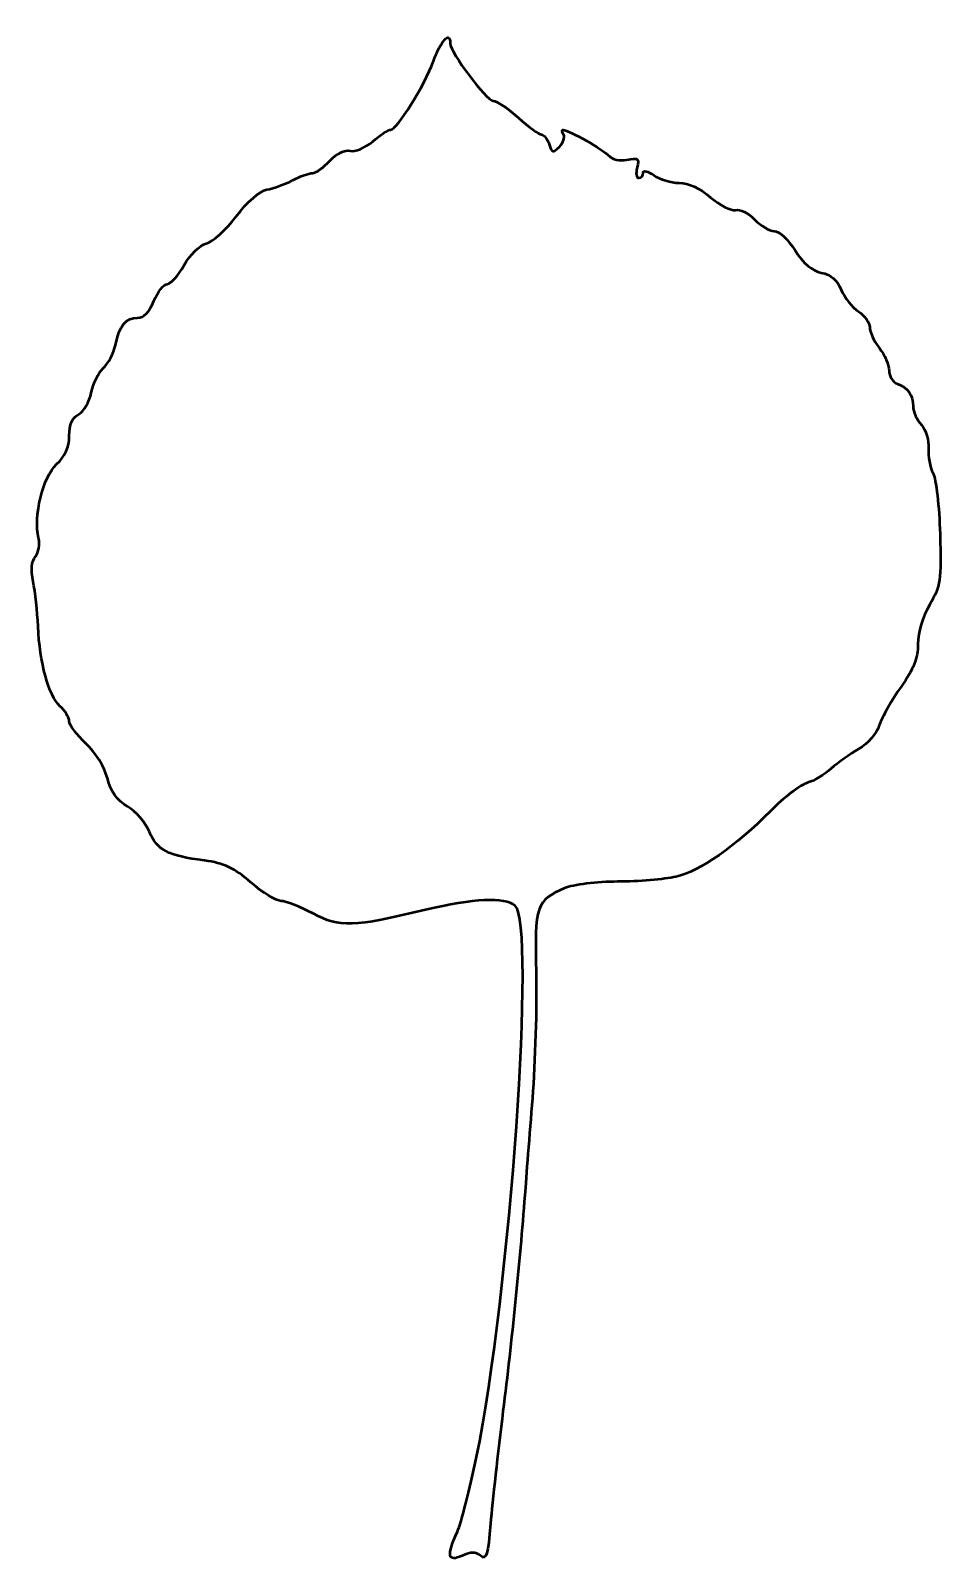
# Model space of a CAD drawing. Header units: centimetres. Extents: x -5 to 5, y -8.5 to 8.5.
import ezdxf

# ---------------------------------------------------------------- set-up
doc = ezdxf.new("R2010")
doc.units = ezdxf.units.CM
doc.header["$MEASUREMENT"] = 0
doc.layers.add('Layer 1', color=7, linetype='Continuous')

msp = doc.modelspace()

# ---------------------------------------------------------------- linework, layer by layer
at = {"layer": 'Layer 1', "color": 46, "lineweight": 53}
msp.add_open_spline([(-0.05966, -8.40298), (0.00199, -8.45415), (0.02031, -8.39369), (0.04961, -8.04229), (0.04961, -8.04229), (0.06897, -7.8101), (0.13091, -7.25077), (0.18724, -6.79933), (0.18724, -6.79933), (0.28493, -6.01647), (0.37145, -5.15656), (0.4285, -4.40164), (0.4285, -4.40164), (0.44294, -4.21054), (0.48076, -3.7276), (0.51253, -3.32843), (0.51253, -3.32843), (0.54431, -2.92926), (0.56295, -2.30159), (0.55396, -1.9336), (0.55396, -1.9336), (0.53587, -1.19323), (0.55735, -1.12972), (0.86998, -0.99903), (0.86998, -0.99903), (0.96458, -0.95948), (1.22918, -0.92654), (1.45797, -0.92582), (1.45797, -0.92582), (1.68676, -0.9251), (1.97705, -0.90073), (2.10306, -0.87166), (2.10306, -0.87166), (2.36883, -0.81035), (2.76516, -0.53553), (3.1521, -0.14424), (3.1521, -0.14424), (3.30171, 0.00705), (3.48425, 0.14807), (3.55775, 0.16913), (3.55775, 0.16913), (3.63125, 0.19019), (3.75152, 0.26145), (3.82502, 0.32748), (3.82502, 0.32748), (3.89852, 0.39351), (4.03664, 0.4921), (4.13196, 0.54656), (4.13196, 0.54656), (4.23094, 0.60312), (4.32828, 0.71524), (4.35894, 0.80803), (4.35894, 0.80803), (4.38846, 0.89738), (4.4969, 1.08897), (4.59991, 1.2338), (4.59991, 1.2338), (4.73864, 1.42883), (4.7872, 1.55237), (4.7872, 1.71019), (4.7872, 1.71019), (4.7872, 1.8396), (4.83839, 2.01061), (4.91757, 2.14572), (4.91757, 2.14572), (5.03689, 2.34932), (5.04661, 2.4156), (5.03227, 2.92781), (5.03227, 2.92781), (5.02366, 3.23561), (4.98861, 3.53977), (4.95438, 3.60372), (4.95438, 3.60372), (4.92015, 3.66767), (4.8976, 3.7915), (4.90426, 3.8789), (4.90426, 3.8789), (4.91111, 3.96874), (4.87669, 4.08165), (4.82506, 4.1387), (4.82506, 4.1387), (4.77484, 4.19419), (4.73338, 4.28581), (4.73293, 4.3423), (4.73293, 4.3423), (4.7319, 4.47273), (4.67851, 4.5505), (4.56002, 4.59422), (4.56002, 4.59422), (4.50857, 4.6132), (4.46648, 4.67982), (4.46648, 4.74225), (4.46648, 4.74225), (4.46648, 4.80468), (4.41837, 4.91693), (4.35957, 4.99168), (4.35957, 4.99168), (4.30077, 5.06643), (4.25266, 5.16969), (4.25266, 5.22114), (4.25266, 5.22114), (4.25266, 5.27259), (4.19622, 5.35168), (4.12723, 5.39688), (4.12723, 5.39688), (4.05824, 5.44208), (3.97223, 5.55045), (3.93609, 5.6377), (3.93609, 5.6377), (3.89115, 5.74619), (3.82153, 5.8061), (3.71581, 5.82725), (3.71581, 5.82725), (3.61135, 5.84814), (3.51713, 5.92803), (3.4252, 6.07366), (3.4252, 6.07366), (3.34791, 6.1961), (3.24731, 6.28916), (3.19224, 6.28916), (3.19224, 6.28916), (3.13893, 6.28916), (3.04135, 6.34661), (2.97539, 6.41682), (2.97539, 6.41682), (2.90943, 6.48703), (2.81503, 6.53444), (2.76562, 6.52217), (2.76562, 6.52217), (2.71621, 6.5099), (2.59159, 6.57266), (2.48869, 6.66165), (2.48869, 6.66165), (2.36943, 6.76479), (2.24293, 6.82349), (2.13977, 6.82357), (2.13977, 6.82357), (2.05076, 6.82365), (1.92448, 6.86114), (1.85914, 6.90691), (1.85914, 6.90691), (1.79255, 6.95355), (1.74034, 6.9653), (1.74034, 6.93364), (1.74034, 6.93364), (1.74034, 6.90257), (1.71854, 6.87716), (1.69189, 6.87716), (1.69189, 6.87716), (1.66524, 6.87716), (1.65694, 6.92878), (1.67344, 6.99188), (1.67344, 6.99188), (1.69964, 7.09205), (1.68549, 7.10317), (1.56187, 7.07954), (1.56187, 7.07954), (1.48028, 7.06394), (1.39596, 7.0818), (1.36286, 7.12168), (1.36286, 7.12168), (1.30857, 7.1871), (0.91414, 7.4117), (0.85355, 7.4117), (0.85355, 7.4117), (0.83802, 7.4117), (0.84029, 7.38746), (0.8586, 7.35784), (0.8586, 7.35784), (0.87691, 7.32821), (0.85592, 7.26801), (0.81196, 7.22404), (0.81196, 7.22404), (0.74102, 7.1531), (0.7282, 7.15615), (0.69804, 7.25118), (0.69804, 7.25118), (0.67935, 7.31007), (0.6417, 7.35825), (0.61436, 7.35825), (0.61436, 7.35825), (0.58703, 7.35825), (0.47147, 7.44244), (0.35758, 7.54534), (0.35758, 7.54534), (0.24368, 7.64824), (0.11733, 7.73334), (0.07679, 7.73446), (0.07679, 7.73446), (0.0005, 7.73656), (-0.39782, 8.2705), (-0.39782, 8.37068), (-0.39782, 8.37068), (-0.39782, 8.51131), (-0.49862, 8.4046), (-0.58413, 8.17343), (-0.58413, 8.17343), (-0.68746, 7.89413), (-0.98607, 7.41527), (-1.05827, 7.41309), (-1.05827, 7.41309), (-1.08343, 7.41233), (-1.173, 7.35366), (-1.25731, 7.28271), (-1.25731, 7.28271), (-1.34298, 7.21062), (-1.45303, 7.1648), (-1.50675, 7.17885), (-1.50675, 7.17885), (-1.56459, 7.19397), (-1.65404, 7.14954), (-1.73129, 7.06731), (-1.73129, 7.06731), (-1.80191, 6.99213), (-1.88964, 6.93063), (-1.92623, 6.93063), (-1.92623, 6.93063), (-1.96282, 6.93063), (-2.06086, 6.8955), (-2.14409, 6.85257), (-2.14409, 6.85257), (-2.22732, 6.80964), (-2.35589, 6.7625), (-2.42979, 6.74781), (-2.42979, 6.74781), (-2.50987, 6.7319), (-2.64735, 6.61204), (-2.77003, 6.45117), (-2.77003, 6.45117), (-2.88325, 6.3027), (-3.03318, 6.16685), (-3.10319, 6.14928), (-3.10319, 6.14928), (-3.17636, 6.13092), (-3.28021, 6.02886), (-3.34743, 5.90926), (-3.34743, 5.90926), (-3.41175, 5.79482), (-3.4957, 5.70119), (-3.53399, 5.70119), (-3.53399, 5.70119), (-3.57228, 5.70119), (-3.63879, 5.617), (-3.68178, 5.5141), (-3.68178, 5.5141), (-3.73281, 5.39198), (-3.79575, 5.32701), (-3.86304, 5.32701), (-3.86304, 5.32701), (-3.99262, 5.32701), (-4.06386, 5.23984), (-4.10971, 5.02519), (-4.10971, 5.02519), (-4.12947, 4.93269), (-4.19, 4.81686), (-4.24422, 4.76779), (-4.24422, 4.76779), (-4.29844, 4.71872), (-4.35825, 4.59625), (-4.37713, 4.49563), (-4.37713, 4.49563), (-4.39605, 4.39479), (-4.4584, 4.28756), (-4.51606, 4.2567), (-4.51606, 4.2567), (-4.58864, 4.21786), (-4.62067, 4.14467), (-4.62067, 4.01767), (-4.62067, 4.01767), (-4.62067, 3.88862), (-4.6622, 3.79612), (-4.76146, 3.70408), (-4.76146, 3.70408), (-4.91206, 3.56444), (-5.0199, 3.12017), (-4.96057, 2.8838), (-4.96057, 2.8838), (-4.94346, 2.81562), (-4.95931, 2.72386), (-4.9958, 2.6799), (-4.9958, 2.6799), (-5.04068, 2.62582), (-5.04884, 2.53527), (-5.02101, 2.39996), (-5.02101, 2.39996), (-4.99839, 2.28996), (-4.97409, 2.06766), (-4.96701, 1.90596), (-4.96701, 1.90596), (-4.9493, 1.5015), (-4.84834, 1.13326), (-4.72441, 1.0211), (-4.72441, 1.0211), (-4.66736, 0.96947), (-4.62068, 0.89364), (-4.62068, 0.8526), (-4.62068, 0.8526), (-4.62068, 0.81156), (-4.53826, 0.70103), (-4.43753, 0.60698), (-4.43753, 0.60698), (-4.33045, 0.507), (-4.23106, 0.34671), (-4.19823, 0.22106), (-4.19823, 0.22106), (-4.15875, 0.06997), (-4.0925, -0.02314), (-3.97517, -0.09245), (-3.97517, -0.09245), (-3.88338, -0.14667), (-3.77389, -0.27332), (-3.73188, -0.37387), (-3.73188, -0.37387), (-3.64731, -0.57627), (-3.52895, -0.63787), (-3.1205, -0.69205), (-3.1205, -0.69205), (-2.90821, -0.72021), (-2.79131, -0.77549), (-2.60734, -0.93471), (-2.60734, -0.93471), (-2.47631, -1.04812), (-2.32604, -1.1409), (-2.27341, -1.1409), (-2.27341, -1.1409), (-2.22078, -1.1409), (-2.06021, -1.20338), (-1.91658, -1.27975), (-1.91658, -1.27975), (-1.61993, -1.43748), (-1.47943, -1.43282), (-0.67044, -1.23847), (-0.67044, -1.23847), (-0.14304, -1.11176), (0.2052, -1.09591), (0.32251, -1.19327), (0.32251, -1.19327), (0.55495, -1.38618), (0.2676, -5.48622), (-0.1059, -7.30594), (-0.1059, -7.30594), (-0.17932, -7.66363), (-0.27503, -8.03528), (-0.31859, -8.13182), (-0.31859, -8.13182), (-0.44003, -8.40095), (-0.42563, -8.47448), (-0.26575, -8.40163), (-0.26575, -8.40163), (-0.16731, -8.35678), (-0.11485, -8.35711), (-0.05963, -8.40293), (-0.05963, -8.40293), (-0.05963, -8.40293), (-0.05963, -8.40293), (-0.05963, -8.40293), (-0.05963, -8.40293), (-0.05963, -8.40293), (-0.05966, -8.40298), (-0.05966, -8.40298)], degree=3, knots=[0, 0, 0, 0, 0.01098901, 0.01098901, 0.01098901, 0.01098901, 0.02197802, 0.02197802, 0.02197802, 0.02197802, 0.03296703, 0.03296703, 0.03296703, 0.03296703, 0.04395604, 0.04395604, 0.04395604, 0.04395604, 0.05494505, 0.05494505, 0.05494505, 0.05494505, 0.06593407, 0.06593407, 0.06593407, 0.06593407, 0.07692308, 0.07692308, 0.07692308, 0.07692308, 0.08791209, 0.08791209, 0.08791209, 0.08791209, 0.0989011, 0.0989011, 0.0989011, 0.0989011, 0.10989011, 0.10989011, 0.10989011, 0.10989011, 0.12087912, 0.12087912, 0.12087912, 0.12087912, 0.13186813, 0.13186813, 0.13186813, 0.13186813, 0.14285714, 0.14285714, 0.14285714, 0.14285714, 0.15384615, 0.15384615, 0.15384615, 0.15384615, 0.16483516, 0.16483516, 0.16483516, 0.16483516, 0.17582418, 0.17582418, 0.17582418, 0.17582418, 0.18681319, 0.18681319, 0.18681319, 0.18681319, 0.1978022, 0.1978022, 0.1978022, 0.1978022, 0.20879121, 0.20879121, 0.20879121, 0.20879121, 0.21978022, 0.21978022, 0.21978022, 0.21978022, 0.23076923, 0.23076923, 0.23076923, 0.23076923, 0.24175824, 0.24175824, 0.24175824, 0.24175824, 0.25274725, 0.25274725, 0.25274725, 0.25274725, 0.26373626, 0.26373626, 0.26373626, 0.26373626, 0.27472527, 0.27472527, 0.27472527, 0.27472527, 0.28571429, 0.28571429, 0.28571429, 0.28571429, 0.2967033, 0.2967033, 0.2967033, 0.2967033, 0.30769231, 0.30769231, 0.30769231, 0.30769231, 0.31868132, 0.31868132, 0.31868132, 0.31868132, 0.32967033, 0.32967033, 0.32967033, 0.32967033, 0.34065934, 0.34065934, 0.34065934, 0.34065934, 0.35164835, 0.35164835, 0.35164835, 0.35164835, 0.36263736, 0.36263736, 0.36263736, 0.36263736, 0.37362637, 0.37362637, 0.37362637, 0.37362637, 0.38461538, 0.38461538, 0.38461538, 0.38461538, 0.3956044, 0.3956044, 0.3956044, 0.3956044, 0.40659341, 0.40659341, 0.40659341, 0.40659341, 0.41758242, 0.41758242, 0.41758242, 0.41758242, 0.42857143, 0.42857143, 0.42857143, 0.42857143, 0.43956044, 0.43956044, 0.43956044, 0.43956044, 0.45054945, 0.45054945, 0.45054945, 0.45054945, 0.46153846, 0.46153846, 0.46153846, 0.46153846, 0.47252747, 0.47252747, 0.47252747, 0.47252747, 0.48351648, 0.48351648, 0.48351648, 0.48351648, 0.49450549, 0.49450549, 0.49450549, 0.49450549, 0.50549451, 0.50549451, 0.50549451, 0.50549451, 0.51648352, 0.51648352, 0.51648352, 0.51648352, 0.52747253, 0.52747253, 0.52747253, 0.52747253, 0.53846154, 0.53846154, 0.53846154, 0.53846154, 0.54945055, 0.54945055, 0.54945055, 0.54945055, 0.56043956, 0.56043956, 0.56043956, 0.56043956, 0.57142857, 0.57142857, 0.57142857, 0.57142857, 0.58241758, 0.58241758, 0.58241758, 0.58241758, 0.59340659, 0.59340659, 0.59340659, 0.59340659, 0.6043956, 0.6043956, 0.6043956, 0.6043956, 0.61538462, 0.61538462, 0.61538462, 0.61538462, 0.62637363, 0.62637363, 0.62637363, 0.62637363, 0.63736264, 0.63736264, 0.63736264, 0.63736264, 0.64835165, 0.64835165, 0.64835165, 0.64835165, 0.65934066, 0.65934066, 0.65934066, 0.65934066, 0.67032967, 0.67032967, 0.67032967, 0.67032967, 0.68131868, 0.68131868, 0.68131868, 0.68131868, 0.69230769, 0.69230769, 0.69230769, 0.69230769, 0.7032967, 0.7032967, 0.7032967, 0.7032967, 0.71428571, 0.71428571, 0.71428571, 0.71428571, 0.72527473, 0.72527473, 0.72527473, 0.72527473, 0.73626374, 0.73626374, 0.73626374, 0.73626374, 0.74725275, 0.74725275, 0.74725275, 0.74725275, 0.75824176, 0.75824176, 0.75824176, 0.75824176, 0.76923077, 0.76923077, 0.76923077, 0.76923077, 0.78021978, 0.78021978, 0.78021978, 0.78021978, 0.79120879, 0.79120879, 0.79120879, 0.79120879, 0.8021978, 0.8021978, 0.8021978, 0.8021978, 0.81318681, 0.81318681, 0.81318681, 0.81318681, 0.82417582, 0.82417582, 0.82417582, 0.82417582, 0.83516484, 0.83516484, 0.83516484, 0.83516484, 0.84615385, 0.84615385, 0.84615385, 0.84615385, 0.85714286, 0.85714286, 0.85714286, 0.85714286, 0.86813187, 0.86813187, 0.86813187, 0.86813187, 0.87912088, 0.87912088, 0.87912088, 0.87912088, 0.89010989, 0.89010989, 0.89010989, 0.89010989, 0.9010989, 0.9010989, 0.9010989, 0.9010989, 0.91208791, 0.91208791, 0.91208791, 0.91208791, 0.92307692, 0.92307692, 0.92307692, 0.92307692, 0.93406593, 0.93406593, 0.93406593, 0.93406593, 0.94505495, 0.94505495, 0.94505495, 0.94505495, 0.95604396, 0.95604396, 0.95604396, 0.95604396, 0.96703297, 0.96703297, 0.96703297, 0.96703297, 0.97802198, 0.97802198, 0.97802198, 0.97802198, 1, 1, 1, 1], dxfattribs=at)

doc.saveas('drawing.dxf')
